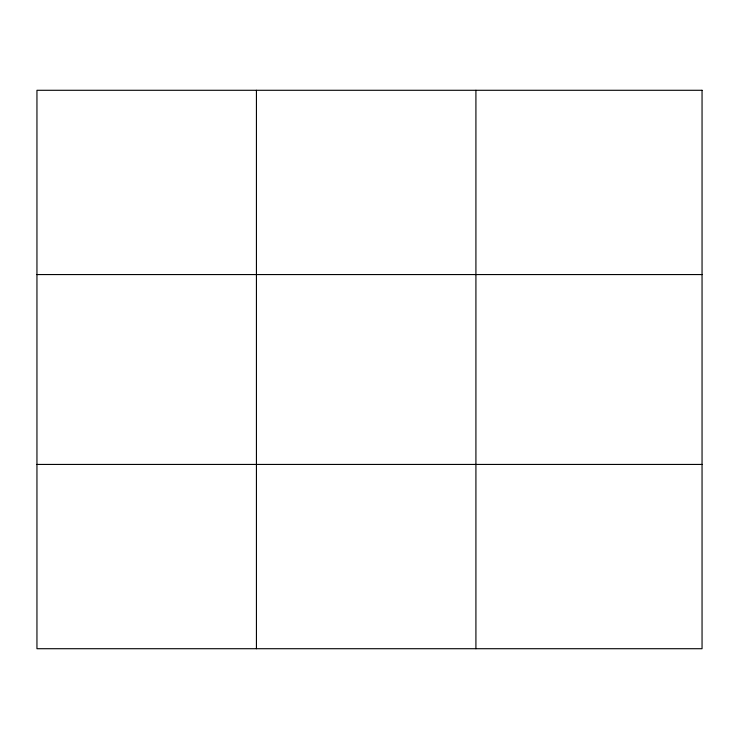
<?xml version="1.0" encoding="UTF-8"?>
<svg xmlns="http://www.w3.org/2000/svg" width="739" height="739" viewBox="0 0 739 739"><rect width="100%" height="100%" fill="white"/><g stroke="black" fill="none" stroke-linecap="round" stroke-linejoin="round"><path stroke-width="1.11" d="M256.433 648.713L256.433 90.287M475.916 648.713L475.916 90.287M36.95 274.566L702.05 274.566M36.95 464.434L702.05 464.434M702.05 90.287L702.05 648.713L36.95 648.713L36.95 90.287L702.05 90.287"/></g></svg>
